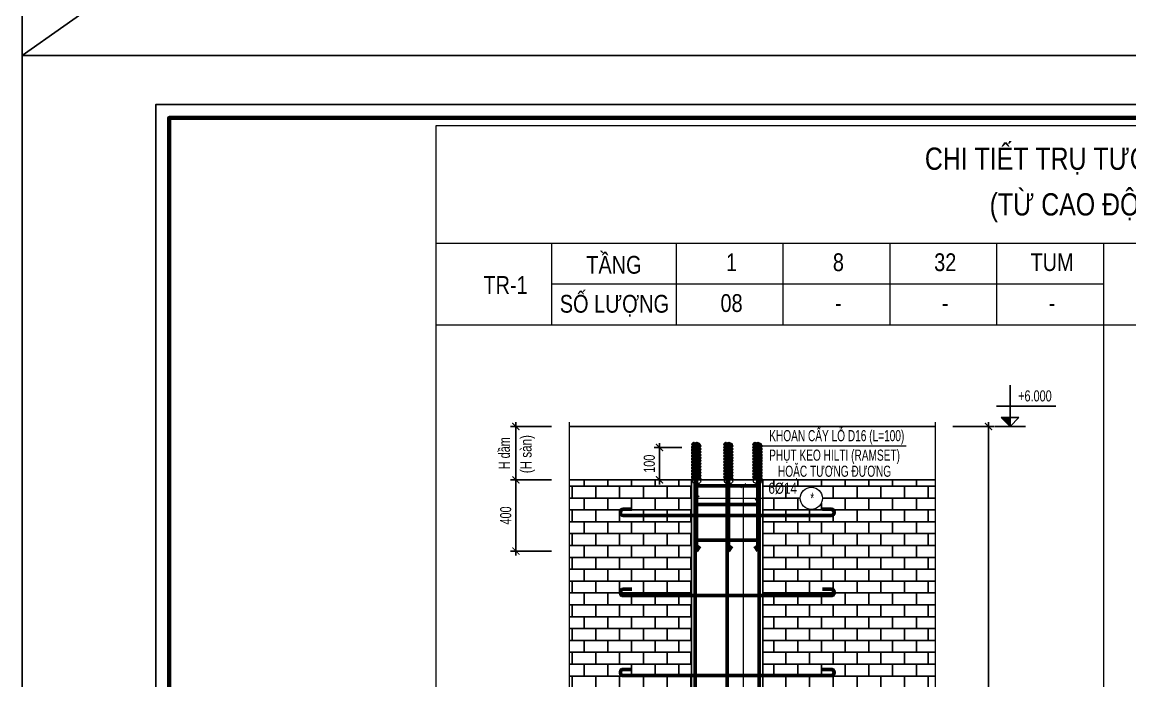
# Model space of a CAD drawing. Header units: millimetres. Extents: x 0 to 84100, y 0 to 158663.
# Drawn here: x 0 to 6221, y 11336 to 15038 of the extents above; entities that cross this region are included whole.
import ezdxf
from ezdxf.enums import TextEntityAlignment as Align

# ---------------------------------------------------------------- set-up
doc = ezdxf.new("R2010")
doc.units = ezdxf.units.MM
doc.header["$LTSCALE"] = 800
doc.header["$MEASUREMENT"] = 0
doc.layers.get('DEFPOINTS').update_dxf_attribs({"color": 87})
for name, color, linetype in [('CDC-KHUNGTEN', 9, 'Continuous'), ('CDC.02.DIM', 1, 'Continuous'), ('CDC.03.BORDER', 3, 'Continuous'), ('CDC.06.TEXT', 2, 'Continuous'), ('CDC.10.HATCH', 9, 'Continuous')]:
    doc.layers.add(name, color=color, linetype=linetype)
for name, color, linetype, lineweight in [('CDC.05.STEEL', 4, 'Continuous', 50), ('CDC.11.NOTE', 8, 'Continuous', 18), ('CDC.14.STEELNUM', 9, 'Continuous', 18)]:
    doc.layers.add(name, color=color, linetype=linetype, lineweight=lineweight)
doc.layers.add('KCS_Plotter', color=11, linetype='Continuous', plot=False)
doc.styles.add('KC_BIGTEXT', font='arial.ttf', dxfattribs={"width": 0.7})
doc.styles.add('KC_SMTEXT', font='arial.ttf', dxfattribs={"width": 0.7})
doc.styles.add('KCS_SMTEXT', font='arial.ttf', dxfattribs={"width": 0.7})
doc.dimstyles.new('KCS_DIM25', dxfattribs={"dimtxt": 62.5, "dimasz": 40, "dimexe": 30, "dimexo": 0, "dimgap": 25, "dimtad": 1, "dimdec": 0, "dimzin": 13, "dimdsep": 46, "dimtxsty": 'KCS_SMTEXT', "dimblk": 'ARCHTICK', "dimcen": 0, "dimdle": 25, "dimclrd": 1, "dimclre": 1, "dimclrt": 2, "dimadec": 0, "dimazin": 0, "dimtfac": 1, "dimtdec": 0, "dimtix": 1, "dimtmove": 2, "dimatfit": 3, "dimfxl": 1, "dimtolj": 1, "dimtzin": 13, "dimarcsym": 0})

# ---------------------------------------------------------------- blocks, each defined once
blk = doc.blocks.new('_ArchTick')
at = {"color": 0, "linetype": 'ByBlock', "const_width": 0.15}
blk.add_lwpolyline([(-0.5, -0.5), (0.5, 0.5)], dxfattribs=at)
blk = doc.blocks.new('*D580')
at = {"layer": 'CDC.02.DIM', "color": 1, "lineweight": -2, "ltscale": 0.5, "transparency": 16777216}
for p, q in [((3705.1, 12647.2), (3549.5, 12647.2)), ((3579.5, 12440.2), (3579.5, 12672.2)), ((3705.1, 12465.2), (3549.5, 12465.2))]:
    blk.add_line(p, q, dxfattribs=at)
at = {"layer": 'DEFPOINTS', "color": 0, "ltscale": 0.5, "transparency": 16777216}
for p in [(3579.5, 12647.2), (3705.1, 12647.2), (3705.1, 12465.2)]:
    blk.add_point(p, dxfattribs=at)
at = {"layer": 'CDC.02.DIM', "color": 1, "lineweight": -2, "ltscale": 0.5, "transparency": 16777216, "xscale": 40, "yscale": 40, "zscale": 40}
for p, rotation in [((3579.5, 12647.2), 90), ((3579.5, 12465.2), 270)]:
    blk.add_blockref('_ArchTick', p, dxfattribs=dict(at, rotation=rotation))
at = {"layer": 'CDC.02.DIM', "color": 2, "ltscale": 0.5, "transparency": 16777216, "insert": (3522.6, 12556.2), "char_height": 62.5, "attachment_point": 5, "rotation": 90, "style": 'KCS_SMTEXT'}
blk.add_mtext('\\A1;{\\C7;100}', dxfattribs=at)
blk = doc.blocks.new('COS_CD')
at = {"layer": 'CDC.10.HATCH'}
blk.add_hatch(color=256, dxfattribs=at).paths.add_polyline_path([(37.5, 50), (87.5, 0), (87.5, 50)])
at = {"layer": 'CDC.02.DIM'}
for p, q in [((0, 0), (175, 0)), ((37.5, 50), (137.5, 50)), ((87.5, 0), (37.5, 50)), ((87.5, 0), (87.5, 50)), ((87.5, 0), (137.5, 50))]:
    blk.add_line(p, q, dxfattribs=at)
blk = doc.blocks.new('*D587')
at = {"layer": 'CDC.02.DIM', "color": 1, "lineweight": -2, "ltscale": 0.5, "transparency": 16777216}
for p, q in [((2972.9, 12765.2), (2742.9, 12765.2)), ((2772.9, 12790.2), (2772.9, 12440.2)), ((2972.9, 12465.2), (2742.9, 12465.2))]:
    blk.add_line(p, q, dxfattribs=at)
at = {"layer": 'DEFPOINTS', "color": 0, "ltscale": 0.5, "transparency": 16777216}
for p in [(2972.9, 12765.2), (2772.9, 12465.2), (2972.9, 12465.2)]:
    blk.add_point(p, dxfattribs=at)
at = {"layer": 'CDC.02.DIM', "color": 1, "lineweight": -2, "ltscale": 0.5, "transparency": 16777216, "xscale": 40, "yscale": 40, "zscale": 40}
for p, rotation in [((2772.9, 12765.2), 90), ((2772.9, 12465.2), 270)]:
    blk.add_blockref('_ArchTick', p, dxfattribs=dict(at, rotation=rotation))
at = {"layer": 'CDC.02.DIM', "color": 2, "ltscale": 0.5, "transparency": 16777216, "insert": (2708.4, 12615.2), "char_height": 62.5, "attachment_point": 5, "rotation": 90, "style": 'KCS_SMTEXT'}
blk.add_mtext('\\A1;H dầm', dxfattribs=at)
blk = doc.blocks.new('*D588')
at = {"layer": 'CDC.02.DIM', "color": 1, "lineweight": -2, "ltscale": 0.5, "transparency": 16777216}
for p, q in [((2972.9, 12465.2), (2742.9, 12465.2)), ((2772.9, 12040.5), (2772.9, 12490.2)), ((2972.9, 12065.5), (2742.9, 12065.5))]:
    blk.add_line(p, q, dxfattribs=at)
at = {"layer": 'DEFPOINTS', "color": 0, "ltscale": 0.5, "transparency": 16777216}
for p in [(2772.9, 12465.2), (2972.9, 12465.2), (2972.9, 12065.5)]:
    blk.add_point(p, dxfattribs=at)
at = {"layer": 'CDC.02.DIM', "color": 1, "lineweight": -2, "ltscale": 0.5, "transparency": 16777216, "xscale": 40, "yscale": 40, "zscale": 40}
for p, rotation in [((2772.9, 12465.2), 90), ((2772.9, 12065.5), 270)]:
    blk.add_blockref('_ArchTick', p, dxfattribs=dict(at, rotation=rotation))
at = {"layer": 'CDC.02.DIM', "color": 2, "ltscale": 0.5, "transparency": 16777216, "insert": (2716, 12265.3), "char_height": 62.5, "attachment_point": 5, "rotation": 90, "style": 'KCS_SMTEXT'}
blk.add_mtext('\\A1;400', dxfattribs=at)
blk = doc.blocks.new('*D589')
at = {"layer": 'CDC.02.DIM', "color": 1, "lineweight": -2, "ltscale": 0.5, "transparency": 16777216}
for p, q in [((5227.2, 12765.2), (5457.2, 12765.2)), ((5427.2, 9440.2), (5427.2, 12790.2)), ((5227.2, 9465.2), (5457.2, 9465.2))]:
    blk.add_line(p, q, dxfattribs=at)
at = {"layer": 'DEFPOINTS', "color": 0, "ltscale": 0.5, "transparency": 16777216}
for p in [(5227.2, 12765.2), (5427.2, 12765.2), (5227.2, 9465.2)]:
    blk.add_point(p, dxfattribs=at)
at = {"layer": 'CDC.02.DIM', "color": 1, "lineweight": -2, "ltscale": 0.5, "transparency": 16777216, "xscale": 40, "yscale": 40, "zscale": 40}
for p, rotation in [((5427.2, 12765.2), 90), ((5427.2, 9465.2), 270)]:
    blk.add_blockref('_ArchTick', p, dxfattribs=dict(at, rotation=rotation))
at = {"layer": 'CDC.02.DIM', "color": 2, "ltscale": 0.5, "transparency": 16777216, "insert": (5370.3, 11115.2), "char_height": 62.5, "attachment_point": 5, "rotation": 90, "style": 'KCS_SMTEXT'}
blk.add_mtext('\\A1;{\\C7;6000}', dxfattribs=at)
blk = doc.blocks.new('Khung tên chuẩn')
at = {"layer": 'CDC-KHUNGTEN', "color": 8}
blk.add_lwpolyline([(75096, 1100), (83000, 1100), (83000, 58300), (3000, 58300), (3000, 1100), (75096, 1100)], dxfattribs=at)
at = {"layer": 'CDC-KHUNGTEN', "color": 255, "lineweight": 60}
blk.add_lwpolyline([(74900, 1400), (74900, 58000), (3300, 58000), (3300, 1400), (74900, 1400)], close=True, dxfattribs=at)
at = {"layer": 'DEFPOINTS', "color": 1, "ltscale": 0.2}
blk.add_lwpolyline([(0, 0), (0, 59400), (84100, 59400), (84100, 0), (0, 0)], close=True, dxfattribs=at)

msp = doc.modelspace()

# ---------------------------------------------------------------- hatches: boundary and pattern name
at = {"layer": 'CDC.10.HATCH'}
h = msp.add_hatch(dxfattribs=at)
h.set_pattern_fill('ANSI31', color=256, scale=33.333333)
h.set_pattern_definition([(45, (-89537.3133, 48448.8665), (-2.94627825, 2.94627825), [])])
h.paths.add_polyline_path([(3807.2, 12664.3, 0.520567), (3798.4, 12672.2, 0.520567), (3781.7, 12672.2, 0.520567), (3765.1, 12672.2, 0.520567), (3765.1, 12657.3, 0.520567), (3765.1, 12640.7, 0.520567), (3765.1, 12624, 0.520567), (3765.1, 12607.3, 0.520567), (3765.1, 12590.7, 0.520567), (3765.1, 12574, 0.520567), (3765.1, 12557.3, 0.520567), (3765.1, 12540.7, 0.520567), (3765.1, 12524, 0.520567), (3765.1, 12507.3, 0.520567), (3765.1, 12490.7, 0.520567), (3765.1, 12474, 0.258014), (3760.7, 12465.2), (3808.3, 12465.2, 0.477039), (3807.2, 12480.9, 0.520567), (3807.2, 12497.6, 0.520567), (3807.2, 12514.3, 0.520567), (3807.2, 12530.9, 0.520567), (3807.2, 12547.6, 0.520567), (3807.2, 12564.3, 0.520567), (3807.2, 12580.9, 0.520567), (3807.2, 12597.6, 0.520567), (3807.2, 12614.3, 0.520567), (3807.2, 12630.9, 0.520567), (3807.2, 12647.6, 0.520567)])
h = msp.add_hatch(dxfattribs=at)
h.set_pattern_fill('ANSI31', color=256, scale=33.333333)
h.set_pattern_definition([(45, (-89357.3133, 48448.8665), (-2.94627825, 2.94627825), [])])
h.paths.add_polyline_path([(3987.2, 12664.3, 0.520567), (3978.4, 12672.2, 0.520567), (3961.7, 12672.2, 0.520567), (3945.1, 12672.2, 0.520567), (3945.1, 12657.3, 0.520567), (3945.1, 12640.7, 0.520567), (3945.1, 12624, 0.520567), (3945.1, 12607.3, 0.520567), (3945.1, 12590.7, 0.520567), (3945.1, 12574, 0.520567), (3945.1, 12557.3, 0.520567), (3945.1, 12540.7, 0.520567), (3945.1, 12524, 0.520567), (3945.1, 12507.3, 0.520567), (3945.1, 12490.7, 0.520567), (3945.1, 12474, 0.258014), (3940.7, 12465.2), (3988.3, 12465.2, 0.477039), (3987.2, 12480.9, 0.520567), (3987.2, 12497.6, 0.520567), (3987.2, 12514.3, 0.520567), (3987.2, 12530.9, 0.520567), (3987.2, 12547.6, 0.520567), (3987.2, 12564.3, 0.520567), (3987.2, 12580.9, 0.520567), (3987.2, 12597.6, 0.520567), (3987.2, 12614.3, 0.520567), (3987.2, 12630.9, 0.520567), (3987.2, 12647.6, 0.520567)])
h = msp.add_hatch(dxfattribs=at)
h.set_pattern_fill('ANSI31', color=256, scale=33.333333)
h.set_pattern_definition([(45, (-89194.0618, 48448.8665), (-2.94627825, 2.94627825), [])])
h.paths.add_polyline_path([(4150.4, 12664.3, 0.520567), (4141.6, 12672.2, 0.520567), (4125, 12672.2, 0.520567), (4108.3, 12672.2, 0.520567), (4108.3, 12657.3, 0.520567), (4108.3, 12640.7, 0.520567), (4108.3, 12624, 0.520567), (4108.3, 12607.3, 0.520567), (4108.3, 12590.7, 0.520567), (4108.3, 12574, 0.520567), (4108.3, 12557.3, 0.520567), (4108.3, 12540.7, 0.520567), (4108.3, 12524, 0.520567), (4108.3, 12507.3, 0.520567), (4108.3, 12490.7, 0.520567), (4108.3, 12474, 0.258014), (4104, 12465.2), (4151.5, 12465.2, 0.477039), (4150.4, 12480.9, 0.520567), (4150.4, 12497.6, 0.520567), (4150.4, 12514.3, 0.520567), (4150.4, 12530.9, 0.520567), (4150.4, 12547.6, 0.520567), (4150.4, 12564.3, 0.520567), (4150.4, 12580.9, 0.520567), (4150.4, 12597.6, 0.520567), (4150.4, 12614.3, 0.520567), (4150.4, 12630.9, 0.520567), (4150.4, 12647.6, 0.520567)])
h = msp.add_hatch(dxfattribs=at)
h.set_pattern_fill('AR-B816', color=256, scale=8.3333, style=0)
h.set_pattern_definition([(0, (61955.23, -773300.48), (0, 66.6664), []), (90, (61955.23, -773300.48), (-66.6664, 66.6664), [66.6664, -66.6664])])
h.paths.add_polyline_path([(3759.6, 12265.2), (3374.6, 12265.2, -0.466274), (3359.8, 12282.8, -0.043633), (3359.6, 12285.4), (3359.6, 12280.2, 0.414214), (3374.6, 12265.2), (3759.6, 12265.2), (3759.6, 12465.2), (3072.9, 12465.2), (3072.9, 11226.3), (3097.9, 11226.3), (3047.9, 11159.7), (3072.9, 11159.7), (3072.9, 9465.2), (3759.6, 9465.2), (3759.6, 9565.2), (3374.6, 9565.2, -0.466274), (3359.8, 9582.8, -0.043633), (3359.6, 9585.4), (3359.6, 9580.2, 0.414214), (3374.6, 9565.2), (3759.6, 9565.2), (3759.6, 10015.2), (3374.6, 10015.2, -0.466274), (3359.8, 10032.8, -0.043633), (3359.6, 10035.4), (3359.6, 10030.2, 0.414214), (3374.6, 10015.2), (3759.6, 10015.2), (3759.6, 10465.2), (3374.6, 10465.2, -0.466274), (3359.8, 10482.8, -0.043633), (3359.6, 10485.4), (3359.6, 10480.2, 0.414214), (3374.6, 10465.2), (3759.6, 10465.2), (3759.6, 10915.2), (3374.6, 10915.2, -0.466274), (3359.8, 10932.8, -0.043633), (3359.6, 10935.4), (3359.6, 10930.2, 0.414214), (3374.6, 10915.2), (3759.6, 10915.2), (3759.6, 11365.2), (3374.6, 11365.2, -0.466274), (3359.8, 11382.8, -0.043633), (3359.6, 11385.4), (3359.6, 11380.2, 0.414214), (3374.6, 11365.2), (3759.6, 11365.2), (3759.6, 11815.2), (3374.6, 11815.2, -0.466274), (3359.8, 11832.8, -0.043633), (3359.6, 11835.4), (3359.6, 11830.2, 0.414214), (3374.6, 11815.2), (3759.6, 11815.2)])
h.paths.add_polyline_path([(5127.2, 12465.2), (4159.6, 12465.2), (4159.6, 12361.9), (4370, 12361.9, -1), (4495, 12361.9, -1), (4370, 12361.9), (4159.6, 12361.9), (4159.6, 12265.2), (4544.6, 12265.2, 0.466274), (4559.3, 12282.8, 0.466274), (4544.6, 12300.4, -0.414214), (4559.6, 12285.4), (4559.6, 12280.2, -0.414214), (4544.6, 12265.2), (4159.6, 12265.2), (4159.6, 11815.2), (4544.6, 11815.2, 0.466274), (4559.3, 11832.8, 0.043633), (4559.6, 11835.4), (4559.6, 11830.2, -0.414214), (4544.6, 11815.2), (4159.6, 11815.2), (4159.6, 11365.2), (4544.6, 11365.2, 0.466274), (4559.3, 11382.8, 0.043633), (4559.6, 11385.4), (4559.6, 11380.2, -0.414214), (4544.6, 11365.2), (4159.6, 11365.2), (4159.6, 11216.3), (4392.6, 11216.3, -1), (4517.6, 11216.3, -1), (4392.6, 11216.3), (4159.6, 11216.3), (4159.6, 11040.5), (4544.6, 11040.5, 0.466274), (4559.3, 11058.1, 0.466274), (4544.6, 11075.7, -0.414214), (4559.6, 11060.7), (4559.6, 11055.5, -0.414214), (4544.6, 11040.5), (4159.6, 11040.5), (4159.6, 10465.2), (4289.1, 10465.2), (4289.1, 10590.7), (4590.4, 10590.7, -1), (4715.4, 10590.7, -1), (4590.4, 10590.7), (4289.1, 10590.7), (4289.1, 10465.2), (4544.6, 10465.2, 0.466274), (4559.3, 10482.8, 0.043633), (4559.6, 10485.4), (4559.6, 10480.2, -0.414214), (4544.6, 10465.2), (4159.6, 10465.2), (4159.6, 10267.5), (4476.5, 10267.5, -1), (4601.5, 10267.5, -1), (4476.5, 10267.5), (4159.6, 10267.5), (4159.6, 10015.2), (4544.6, 10015.2, 0.466274), (4559.3, 10032.8, 0.043633), (4559.6, 10035.4), (4559.6, 10030.2, -0.414214), (4544.6, 10015.2), (4159.6, 10015.2), (4159.6, 9699.4), (4370, 9699.4, -1), (4495, 9699.4, -1), (4370, 9699.4), (4159.6, 9699.4), (4159.6, 9565.2), (4544.6, 9565.2, 0.466274), (4559.3, 9582.8, 0.043633), (4559.6, 9585.4), (4559.6, 9580.2, -0.414214), (4544.6, 9565.2), (4159.6, 9565.2), (4159.6, 9465.2), (5127.2, 9465.2), (5127.2, 11159.7), (5102.2, 11159.7), (5152.2, 11226.3), (5127.2, 11226.3)])
h.paths.add_polyline_path([(4294.8, 10944.6), (4424.3, 10944.6), (4424.3, 10849.5), (4294.8, 10849.5)], flags=24)
h.paths.add_polyline_path([(4174.5, 12367.7), (4368.3, 12367.7), (4368.3, 12468.7), (4174.5, 12468.7)], flags=9)
h.paths.add_polyline_path([(4174.5, 9705.2), (4368.3, 9705.2), (4368.3, 9806.2), (4174.5, 9806.2)], flags=24)
h.paths.add_polyline_path([(4183.8, 10253.4), (4488.5, 10253.4), (4488.5, 10378.2), (4183.8, 10378.2)], flags=24)
h.paths.add_polyline_path([(4297.7, 10576.7), (4602.4, 10576.7), (4602.4, 10701.4), (4297.7, 10701.4)], flags=24)
h.paths.add_polyline_path([(4197.3, 11222.1), (4391.2, 11222.1), (4391.2, 11323), (4197.3, 11323)], flags=24)
h.paths.add_polyline_path([(3494.8, 10889), (3624.3, 10889), (3624.3, 10793.9), (3494.8, 10793.9)], flags=24)

# ---------------------------------------------------------------- linework, layer by layer
at = {"layer": 'CDC.02.DIM'}
for p, q in [((5548, 12765.2), (5548, 12997.2)), ((5473, 12880.2), (5804.5, 12880.2))]:
    msp.add_line(p, q, dxfattribs=at)
at = {"layer": 'CDC.03.BORDER'}
for p, q in [((3072.9, 12765.2), (5127.2, 12765.2)), ((3072.9, 12465.2), (5127.2, 12465.2)), ((3759.6, 12465.2), (3759.6, 9465.2)), ((4159.6, 12465.2), (4159.6, 9465.2))]:
    msp.add_line(p, q, dxfattribs=at)
at = {"layer": 'CDC.05.STEEL'}
for p, q in [((3787.9, 12647.2), (3787.9, 12065.5)), ((3967.9, 12647.2), (3967.9, 12065.5)), ((4131.2, 12647.2), (4131.2, 12067.1)), ((3779.6, 12327), (4139.6, 12327)), ((3779.6, 12127), (4139.6, 12127)), ((3787.9, 12065.5), (3805.9, 12093.6)), ((3967.9, 12065.5), (3985.9, 12093.6)), ((4131.2, 12067.1), (4114.3, 12093.6))]:
    msp.add_line(p, q, dxfattribs=at)
at = {"layer": 'CDC.05.STEEL', "color": 4}
msp.add_line((3779.6, 12431.8), (4139.6, 12431.8), dxfattribs=at)
at = {"layer": 'CDC.05.STEEL'}
for points in [[(3779.6, 12465.2), (3779.6, 9465.2)], [(3959.6, 12465.2), (3959.6, 9465.2)], [(4139.6, 12465.2), (4139.6, 9465.2)]]:
    msp.add_lwpolyline(points, dxfattribs=at)
for points in [[(3423.9, 12300.4), (3374.6, 12300.4, 0.414214), (3359.6, 12285.4), (3359.6, 12280.2, 0.414214), (3374.6, 12265.2), (4544.6, 12265.2, 0.414214), (4559.6, 12280.2), (4559.6, 12285.4, 0.414214), (4544.6, 12300.4), (4495.2, 12300.4)], [(3423.9, 11850.4), (3374.6, 11850.4, 0.414214), (3359.6, 11835.4), (3359.6, 11830.2, 0.414214), (3374.6, 11815.2), (4544.6, 11815.2, 0.414214), (4559.6, 11830.2), (4559.6, 11835.4, 0.414214), (4544.6, 11850.4), (4495.2, 11850.4)], [(3423.9, 11400.4), (3374.6, 11400.4, 0.414214), (3359.6, 11385.4), (3359.6, 11380.2, 0.414214), (3374.6, 11365.2), (4544.6, 11365.2, 0.414214), (4559.6, 11380.2), (4559.6, 11385.4, 0.414214), (4544.6, 11400.4), (4495.2, 11400.4)]]:
    msp.add_lwpolyline(points, format="xyb", dxfattribs=at)
at = {"layer": 'CDC.11.NOTE', "color": 2}
for p, q in [((2323, 14454.7), (2323, 7554.7)), ((16923, 14454.7), (2323, 14454.7)), ((2973, 13795.8), (2973, 13336.8)), ((3673, 13795.8), (3673, 13336.8)), ((4273, 13795.8), (4273, 13336.8)), ((4873, 13795.8), (4873, 13336.8)), ((5473, 13795.8), (5473, 13336.8)), ((6073, 13795.8), (6073, 7554.7))]:
    msp.add_line(p, q, dxfattribs=at)
at = {"layer": 'CDC.11.NOTE'}
for p, q in [((4153, 12657.4), (4964.7, 12657.4)), ((4049.6, 12431.8), (4049.6, 9498.5)), ((3787.9, 12361.9), (4370, 12361.9))]:
    msp.add_line(p, q, dxfattribs=at)
at = {"layer": 'CDC.11.NOTE', "color": 3}
for p, q in [((4063.6, 12442.8), (4035.5, 12420.9)), ((3802, 12372.9), (3773.9, 12351)), ((4145.3, 12372.9), (4117.1, 12351))]:
    msp.add_line(p, q, dxfattribs=at)
at = {"layer": 'CDC.11.NOTE', "color": 2, "flags": 128}
for points in [[(2323, 13795.8), (16923, 13795.8)], [(2973, 13566.3), (6073, 13566.3)], [(2323, 13336.8), (16923, 13336.8)]]:
    msp.add_lwpolyline(points, dxfattribs=at)
at = {"layer": 'CDC.11.NOTE'}
for points in [[(3072.9, 12790.2), (3072.9, 11226.3), (3097.9, 11226.3), (3047.9, 11159.7), (3072.9, 11159.7), (3072.9, 9140.2)], [(5127.2, 12790.2), (5127.2, 11226.3), (5152.2, 11226.3), (5102.2, 11159.7), (5127.2, 11159.7), (5127.2, 9140.2)]]:
    msp.add_lwpolyline(points, dxfattribs=at)
for points in [[(3765.1, 12672.2, -0.520567), (3781.7, 12672.2, -0.520567), (3798.4, 12672.2, -0.520567), (3807.2, 12664.3, -0.520567), (3807.2, 12647.6, -0.520567), (3807.2, 12630.9, -0.520567), (3807.2, 12614.3, -0.520567), (3807.2, 12597.6, -0.520567), (3807.2, 12580.9, -0.520567), (3807.2, 12564.3, -0.520567), (3807.2, 12547.6, -0.520567), (3807.2, 12530.9, -0.520567), (3807.2, 12514.3, -0.520567), (3807.2, 12497.6, -0.520567), (3807.2, 12480.9, -0.520567), (3807.2, 12464.3, -0.520567), (3806.2, 12448.5, -0.520567), (3789.6, 12448.5, -0.520567), (3772.9, 12448.5, -0.520567), (3765.1, 12457.3, -0.520567), (3765.1, 12474, -0.520567), (3765.1, 12490.7, -0.520567), (3765.1, 12507.3, -0.520567), (3765.1, 12524, -0.520567), (3765.1, 12540.7, -0.520567), (3765.1, 12557.3, -0.520567), (3765.1, 12574, -0.520567), (3765.1, 12590.7, -0.520567), (3765.1, 12607.3, -0.520567), (3765.1, 12624, -0.520567), (3765.1, 12640.7, -0.520567), (3765.1, 12657.3, -0.520567)], [(3945.1, 12672.2, -0.520567), (3961.7, 12672.2, -0.520567), (3978.4, 12672.2, -0.520567), (3987.2, 12664.3, -0.520567), (3987.2, 12647.6, -0.520567), (3987.2, 12630.9, -0.520567), (3987.2, 12614.3, -0.520567), (3987.2, 12597.6, -0.520567), (3987.2, 12580.9, -0.520567), (3987.2, 12564.3, -0.520567), (3987.2, 12547.6, -0.520567), (3987.2, 12530.9, -0.520567), (3987.2, 12514.3, -0.520567), (3987.2, 12497.6, -0.520567), (3987.2, 12480.9, -0.520567), (3987.2, 12464.3, -0.520567), (3986.2, 12448.5, -0.520567), (3969.6, 12448.5, -0.520567), (3952.9, 12448.5, -0.520567), (3945.1, 12457.3, -0.520567), (3945.1, 12474, -0.520567), (3945.1, 12490.7, -0.520567), (3945.1, 12507.3, -0.520567), (3945.1, 12524, -0.520567), (3945.1, 12540.7, -0.520567), (3945.1, 12557.3, -0.520567), (3945.1, 12574, -0.520567), (3945.1, 12590.7, -0.520567), (3945.1, 12607.3, -0.520567), (3945.1, 12624, -0.520567), (3945.1, 12640.7, -0.520567), (3945.1, 12657.3, -0.520567)], [(4108.3, 12672.2, -0.520567), (4125, 12672.2, -0.520567), (4141.6, 12672.2, -0.520567), (4150.4, 12664.3, -0.520567), (4150.4, 12647.6, -0.520567), (4150.4, 12630.9, -0.520567), (4150.4, 12614.3, -0.520567), (4150.4, 12597.6, -0.520567), (4150.4, 12580.9, -0.520567), (4150.4, 12564.3, -0.520567), (4150.4, 12547.6, -0.520567), (4150.4, 12530.9, -0.520567), (4150.4, 12514.3, -0.520567), (4150.4, 12497.6, -0.520567), (4150.4, 12480.9, -0.520567), (4150.4, 12464.3, -0.520567), (4149.5, 12448.5, -0.520567), (4132.8, 12448.5, -0.520567), (4116.2, 12448.5, -0.520567), (4108.3, 12457.3, -0.520567), (4108.3, 12474, -0.520567), (4108.3, 12490.7, -0.520567), (4108.3, 12507.3, -0.520567), (4108.3, 12524, -0.520567), (4108.3, 12540.7, -0.520567), (4108.3, 12557.3, -0.520567), (4108.3, 12574, -0.520567), (4108.3, 12590.7, -0.520567), (4108.3, 12607.3, -0.520567), (4108.3, 12624, -0.520567), (4108.3, 12640.7, -0.520567), (4108.3, 12657.3, -0.520567)]]:
    msp.add_lwpolyline(points, format="xyb", close=True, dxfattribs=at)
at = {"layer": 'CDC.14.STEELNUM'}
msp.add_circle((4432.5, 12361.9), 62.5, dxfattribs=at)
at = {"layer": 'KCS_Plotter'}
msp.add_line((0, 14850), (21025, 29700), dxfattribs=at)

# ---------------------------------------------------------------- block references
at = {"xscale": 0.25, "yscale": 0.25, "zscale": 0.25}
for p in [(0, 14850), (0, 0)]:
    msp.add_blockref('Khung tên chuẩn', p, dxfattribs=at)
at = {"layer": 'CDC.02.DIM'}
msp.add_blockref('COS_CD', (5460.5, 12765.2), dxfattribs=at)

# ---------------------------------------------------------------- texts
at = {"layer": 'CDC.06.TEXT', "color": 4, "style": 'KC_BIGTEXT', "width": 0.8}
for s, p in [('CHI TIẾT TRỤ TƯỜNG TẦNG 1 → TẦNG 2, TẦNG 8 → TẦNG 9, TẦNG 32 → TẦNG 33', (7824.3, 14275.5)), ('(TỪ CAO ĐỘ %%P0.000 → +6.000, +30.000 → +36.000, +109.600 → +115.600)', (7824.3, 14012.1))]:
    msp.add_text(s, height=125, dxfattribs=at).set_placement(p, align=Align.MIDDLE)
at = {"layer": 'CDC.06.TEXT', "style": 'KC_BIGTEXT', "width": 0.8}
for s, p in [('TẦNG', (3323.5, 13688.6)), ('1', (3984.2, 13688.6)), ('8', (4584.2, 13688.6)), ('32', (5184.2, 13688.6)), ('TUM', (5784.2, 13688.6)), ('TR-1', (2714.8, 13560.7)), ('SỐ LƯỢNG', (3326.3, 13459.1)), ('08', (3984.2, 13459.1)), ('-', (4584.2, 13459.1)), ('-', (5184.2, 13459.1)), ('-', (5784.2, 13459.1))]:
    msp.add_text(s, height=100, dxfattribs=at).set_placement(p, align=Align.MIDDLE)
at = {"layer": 'CDC.06.TEXT', "color": 2, "style": 'KC_SMTEXT', "width": 0.7}
msp.add_text('+6.000', height=62.5, dxfattribs=at).set_placement((5782.3, 12906.2), align=Align.RIGHT)
at = {"layer": 'CDC.06.TEXT', "style": 'KC_SMTEXT'}
for s, width, p in [('KHOAN CẤY LỖ D16 (L=100)', 0.65, (4575.1, 12682.6)), ('PHỤT KEO HILTI (RAMSET)', 0.65, (4562.7, 12573.1)), ('HOẶC TƯƠNG ĐƯƠNG', 0.65, (4562.7, 12482.8)), ('6%%C14', 0.75, (4271.4, 12387.1))]:
    msp.add_text(s, height=62.5, dxfattribs=dict(at, width=width)).set_placement(p, align=Align.CENTER)
at = {"layer": 'CDC.06.TEXT', "style": 'KC_SMTEXT', "width": 0.75}
msp.add_text('(H sàn)', height=62.5, rotation=90, dxfattribs=at).set_placement((2860.9, 12610), align=Align.CENTER)
at = {"layer": 'CDC.14.STEELNUM', "color": 2, "style": 'KC_SMTEXT', "width": 0.6}
msp.add_text('*', height=62.5, dxfattribs=at).set_placement((4437.4, 12361.9), align=Align.MIDDLE_CENTER)

# ---------------------------------------------------------------- dimensions: what is measured, and where the dimension line sits
at = {"layer": 'CDC.02.DIM', "ltscale": 0.5}
for base, p1, p2, angle, text, picture, middle in [((2772.9, 12465.2), (2972.9, 12765.2), (2972.9, 12465.2), 90, 'H dầm', '*D587', (2708.4, 12615.2)), ((5427.2, 12765.2), (5227.2, 9465.2), (5227.2, 12765.2), 89.99998, '{\\C7;6000}', '*D589', (5370.3, 11115.2)), ((3579.5, 12647.2), (3705.1, 12465.2), (3705.1, 12647.2), 90, '{\\C7;100}', '*D580', (3522.6, 12556.2))]:
    dim = msp.add_linear_dim(base=base, p1=p1, p2=p2, angle=angle, text=text, dimstyle='KCS_DIM25', dxfattribs=at)
    dim.commit()
    dim.dimension.update_dxf_attribs({"geometry": picture, "text_midpoint": middle})
dim = msp.add_linear_dim(base=(2772.9, 12465.2), p1=(2972.9, 12065.5), p2=(2972.9, 12465.2), angle=90, dimstyle='KCS_DIM25', dxfattribs=at)
dim.commit()
dim.dimension.update_dxf_attribs({"geometry": '*D588', "text_midpoint": (2716, 12265.3)})

doc.saveas('drawing.dxf')
